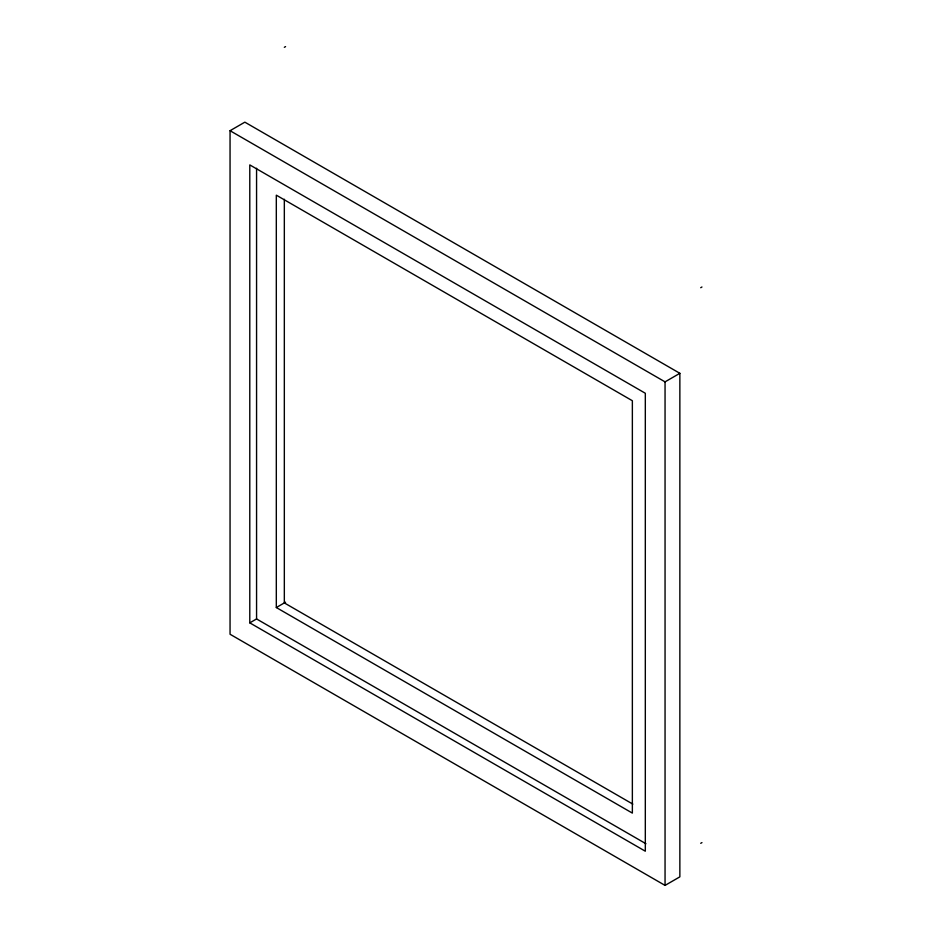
<?xml version="1.0" encoding="UTF-8"?>
<svg xmlns="http://www.w3.org/2000/svg" width="932" height="932" viewBox="0 0 932 932"><rect width="100%" height="100%" fill="white"/><g stroke="black" fill="none" stroke-linecap="round" stroke-linejoin="round"><path stroke-width="1.4" d="M284.33 47.311L285.565 46.6M230.053 130.713L244.848 122.162L679.859 373.313L679.859 876.849L665.052 885.4L230.053 634.249L230.053 130.713L665.052 381.864L679.859 373.313M700.724 287.708L701.947 286.998M249.788 622.856L645.317 851.207L645.317 393.257L249.788 164.906L249.788 622.856L256.568 618.941L645.934 843.728M276.315 607.536L632.362 813.1L632.362 400.737L276.315 195.172L276.315 607.536L285.565 602.2M700.724 843.309L701.947 842.598M632.828 804.118L284.33 602.911L284.33 199.262M665.052 381.864L665.052 885.4M256.568 168.261L256.568 618.941"/></g></svg>
